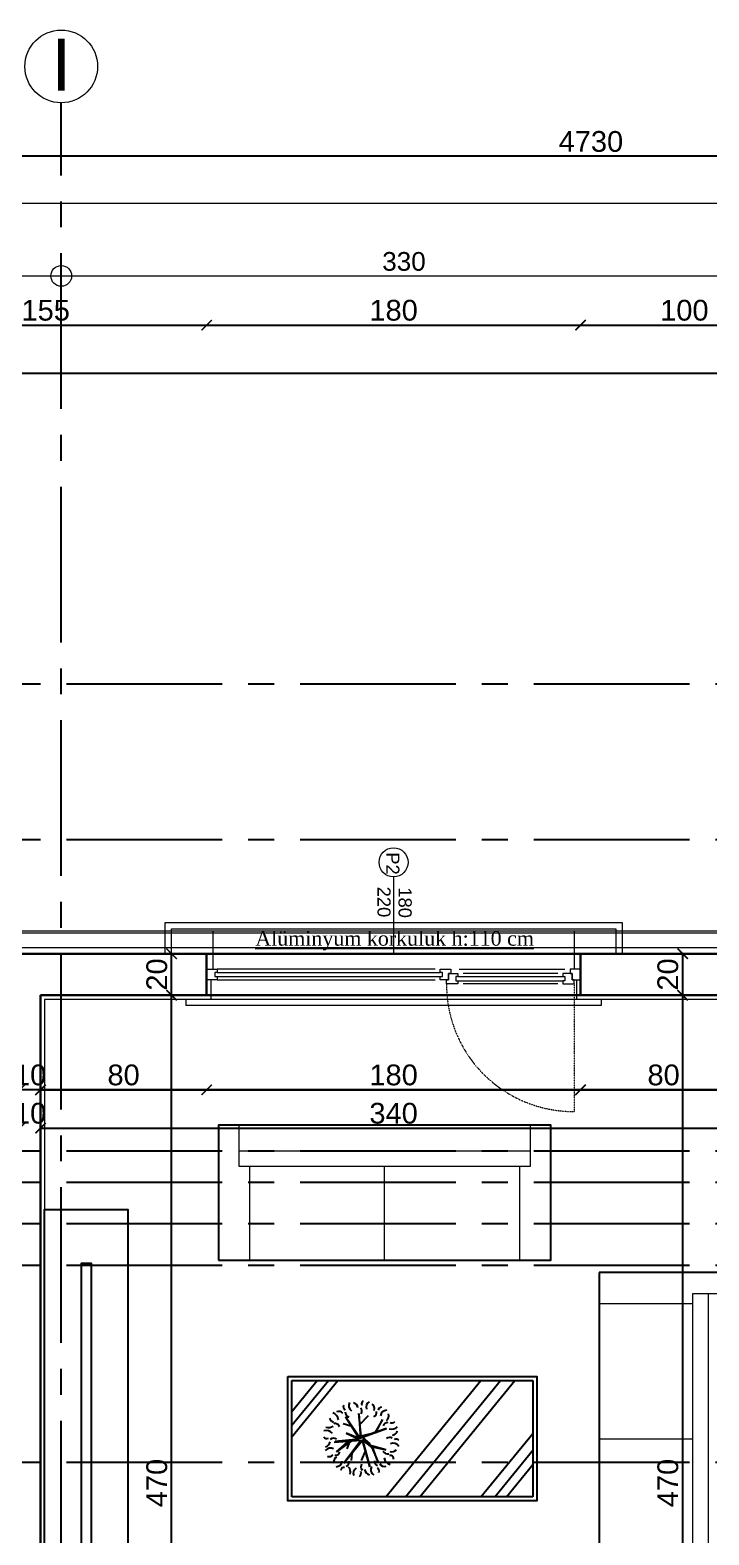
# Model space of a CAD drawing. Header units: millimetres. Extents: x 2778 to 13672, y 1832 to 5175.
# Drawn here: x 10751 to 11078, y 4410 to 5135 of the extents above; entities that cross this region are included whole.
import ezdxf

# ---------------------------------------------------------------- set-up
doc = ezdxf.new("R2010")
doc.units = ezdxf.units.MM
for name, pattern in [('CENTER2', [112.5, 75, -12.5, 12.5, -12.5]), ('DASHDOT2', [12.7, 6.35, -3.175, 0, -3.175]), ('DOTX2', [0.5, 0, -0.5])]:
    doc.linetypes.add(name, pattern=pattern)
for name, color, linetype in [('7-DCR-FRN', 8, 'Continuous'), ('İÇÖLÇÜ', 7, 'Continuous'), ('Standart', 7, 'Continuous'), ('Ölçülendirme', 7, 'Continuous')]:
    doc.layers.add(name, color=color, linetype=linetype)
for name, color, linetype, lineweight in [('aks', 251, 'DASHDOT2', 35), ('duvar', 232, 'Continuous', 30), ('görünüş', 201, 'Continuous', 18), ('ince', 37, 'Continuous', 0), ('iz', 1, 'DOTX2', 20), ('pencere', 4, 'Continuous', 18), ('sıva dış', 30, 'Continuous', 9), ('sıva iç', 21, 'Continuous', 0), ('yalıtım', 107, 'Continuous', 0), ('yazı', 11, 'Continuous', 20), ('ÖLÇÜ İÇ', 7, 'Continuous', 9)]:
    doc.layers.add(name, color=color, linetype=linetype, lineweight=lineweight)
doc.styles.add('arial_1_18', font='arial.ttf', dxfattribs={"height": 0.2})
doc.styles.get("Standard").update_dxf_attribs({"font": 'arial.ttf'})
doc.styles.add('Times roman', font='times.ttf')
doc.dimstyles.new('zulay iç ölçü', dxfattribs={"dimtxt": 10, "dimasz": 5, "dimexe": 0.18, "dimexo": 0, "dimgap": 2, "dimtad": 3, "dimdec": 0, "dimzin": 0, "dimdsep": 46, "dimtxsty": 'Standard', "dimblk": 'ARCHTICK', "dimcen": 0.09, "dimse1": 1, "dimse2": 1, "dimadec": 0, "dimazin": 0, "dimtfac": 1, "dimtdec": 0, "dimtix": 1, "dimtofl": 0, "dimtmove": 0, "dimatfit": 3, "dimldrblk": 'ARCHTICK', "dimfxl": 1, "dimtolj": 1, "dimtzin": 0, "dimarcsym": 0})

# ---------------------------------------------------------------- blocks, each defined once
blk = doc.blocks.new('IDE242Entity1386')
at = {"layer": 'Ölçülendirme', "color": 1, "linetype": 'Continuous', "lineweight": 5}
for points in [[(-8, 2693), (3268, 2693)], [(-8, 2658), (3268, 2658)]]:
    blk.add_lwpolyline(points, dxfattribs=at)
blk.add_circle((2110, 2658), 5, dxfattribs=at)
at = {"layer": 'Ölçülendirme', "color": 1, "linetype": 'Continuous', "lineweight": 5, "style": 'arial_1_18'}
blk.add_text('330', height=9, dxfattribs=at).set_placement((2264.51, 2660.5))
blk = doc.blocks.new('_ArchTick')
at = {"color": 0, "linetype": 'ByBlock', "const_width": 0.15}
blk.add_lwpolyline([(-0.5, -0.5), (0.5, 0.5)], dxfattribs=at)
blk = doc.blocks.new('*D2696')
at = {"layer": 'Defpoints', "color": 0, "transparency": 16777216}
for p in [(8656.17, 5074.42), (8656.17, 5074.42), (13386.17, 5074.42)]:
    blk.add_point(p, dxfattribs=at)
at = {"layer": 'ÖLÇÜ İÇ', "color": 0, "lineweight": -2, "transparency": 16777216}
blk.add_line((13386.17, 5074.42), (8656.17, 5074.42), dxfattribs=at)
at = {"layer": 'ÖLÇÜ İÇ', "color": 0, "lineweight": -2, "transparency": 16777216, "xscale": 5, "yscale": 5, "zscale": 5, "rotation": 180}
blk.add_blockref('_ArchTick', (8656.17, 5074.42), dxfattribs=at)
at = {"layer": 'ÖLÇÜ İÇ', "color": 0, "lineweight": -2, "transparency": 16777216, "xscale": 5, "yscale": 5, "zscale": 5}
blk.add_blockref('_ArchTick', (13386.17, 5074.42), dxfattribs=at)
at = {"layer": 'ÖLÇÜ İÇ', "color": 0, "transparency": 16777216, "insert": (11021.17, 5081.52), "char_height": 10, "attachment_point": 5}
blk.add_mtext('\\A1;4730', dxfattribs=at)
blk = doc.blocks.new('WWE')
at = {"layer": 'duvar'}
for p, q in [((1010460.07, -375776.08), (1010460.07, -375756.08)), ((1010640.07, -375776.08), (1010640.07, -375756.08))]:
    blk.add_line(p, q, dxfattribs=at)
at = {"layer": 'görünüş'}
for p, q in [((1010450.07, -375754.08), (1010450.07, -375751.08)), ((1010450.07, -375751.08), (1010650.07, -375751.08)), ((1010650.07, -375754.08), (1010650.07, -375751.08))]:
    blk.add_line(p, q, dxfattribs=at)
at = {"layer": 'ince'}
for p, q in [((1010519.07, -375763.08), (1010468.57, -375763.08)), ((1010519.07, -375765.08), (1010468.57, -375765.08)), ((1010471.07, -375761.58), (1010516.57, -375761.58)), ((1010471.07, -375766.58), (1010516.57, -375766.58)), ((1010635.07, -375765.08), (1010527.57, -375765.08)), ((1010635.07, -375767.08), (1010527.57, -375767.08)), ((1010635.07, -375763.58), (1010530.07, -375763.58)), ((1010518.57, -375768.58), (1010467.57, -375768.58)), ((1010530.07, -375768.58), (1010635.07, -375768.58))]:
    blk.add_line(p, q, dxfattribs=at)
at = {"layer": 'iz', "ltscale": 0.1}
for p, q in [((1010463.09, -375761.55), (1010463.09, -375700.05)), ((1010640.07, -375756.08), (1010460.07, -375756.08)), ((1010460.07, -375776.08), (1010640.07, -375776.08))]:
    blk.add_line(p, q, dxfattribs=at)
blk.add_arc((1010463.44, -375761.18), 61.13, 359.63152, 90.32293, dxfattribs=at)
at = {"layer": 'pencere'}
for p, q in [((1010464.07, -375763.58), (1010460.07, -375763.58)), ((1010468.57, -375761.58), (1010463.07, -375761.58)), ((1010463.07, -375761.58), (1010463.07, -375763.58)), ((1010463.07, -375763.58), (1010464.07, -375763.58)), ((1010464.07, -375766.58), (1010464.07, -375763.58)), ((1010464.07, -375763.58), (1010464.07, -375766.58)), ((1010465.07, -375766.58), (1010464.07, -375766.58)), ((1010464.07, -375766.58), (1010468.57, -375766.58)), ((1010465.07, -375768.58), (1010465.07, -375766.58)), ((1010467.57, -375765.08), (1010467.57, -375763.08)), ((1010467.57, -375763.08), (1010468.57, -375763.08)), ((1010468.57, -375765.08), (1010467.57, -375765.08)), ((1010468.57, -375763.08), (1010468.57, -375761.58)), ((1010468.57, -375766.58), (1010468.57, -375765.08)), ((1010519.07, -375763.08), (1010519.07, -375761.58)), ((1010519.07, -375761.58), (1010524.57, -375761.58)), ((1010520.07, -375763.08), (1010519.07, -375763.08)), ((1010519.07, -375766.58), (1010519.07, -375765.08)), ((1010519.07, -375765.08), (1010520.07, -375765.08)), ((1010523.57, -375766.58), (1010519.07, -375766.58)), ((1010520.07, -375765.08), (1010520.07, -375763.08)), ((1010522.57, -375768.58), (1010522.57, -375766.58)), ((1010522.57, -375766.58), (1010523.57, -375766.58)), ((1010523.57, -375766.58), (1010523.57, -375763.58)), ((1010523.57, -375763.58), (1010527.57, -375763.58)), ((1010524.57, -375763.58), (1010523.57, -375763.58)), ((1010523.57, -375763.58), (1010523.57, -375766.58)), ((1010524.57, -375761.58), (1010524.57, -375763.58)), ((1010527.57, -375765.08), (1010526.57, -375765.08)), ((1010526.57, -375765.08), (1010526.57, -375767.08)), ((1010526.57, -375767.08), (1010527.57, -375767.08)), ((1010527.57, -375763.58), (1010527.57, -375765.08)), ((1010527.57, -375767.08), (1010527.57, -375768.58)), ((1010635.07, -375765.08), (1010635.07, -375763.58)), ((1010635.07, -375763.58), (1010635.07, -375763.58)), ((1010635.07, -375763.58), (1010640.07, -375763.58)), ((1010636.07, -375765.08), (1010635.07, -375765.08)), ((1010635.07, -375768.58), (1010635.07, -375767.08)), ((1010635.07, -375767.08), (1010636.07, -375767.08)), ((1010636.07, -375767.08), (1010636.07, -375765.08)), ((1010460.07, -375768.58), (1010465.07, -375768.58)), ((1010527.57, -375768.58), (1010522.57, -375768.58)), ((1010640.07, -375768.58), (1010635.07, -375768.58)), ((1010635.07, -375768.58), (1010635.07, -375768.58))]:
    blk.add_line(p, q, dxfattribs=at)
at = {"layer": 'sıva dış'}
for p, q in [((1010463.07, -375787.08), (1010463.07, -375768.58)), ((1010637.07, -375787.08), (1010637.07, -375768.58))]:
    blk.add_line(p, q, dxfattribs=at)
at = {"layer": 'sıva iç'}
for p, q in [((1010462.07, -375763.58), (1010462.07, -375754.08)), ((1010638.07, -375763.58), (1010638.07, -375754.08))]:
    blk.add_line(p, q, dxfattribs=at)
at = {"layer": 'sıva iç', "color": 1}
for p, q in [((1010440.07, -375791.08), (1010440.07, -375776.08)), ((1010443.07, -375788.08), (1010443.07, -375776.08)), ((1010450.07, -375776.08), (1010450.07, -375776.08)), ((1010657.07, -375776.08), (1010657.07, -375788.08)), ((1010660.07, -375776.08), (1010660.07, -375791.08)), ((1010462.68, -375788.08), (1010443.07, -375788.08)), ((1010657.07, -375788.08), (1010462.68, -375788.08)), ((1010462.68, -375791.08), (1010440.07, -375791.08)), ((1010660.07, -375791.08), (1010462.68, -375791.08))]:
    blk.add_line(p, q, dxfattribs=at)
at = {"layer": 'yazı'}
blk.add_line((1010550.07, -375813.13), (1010550.07, -375776.08), dxfattribs=at)
blk.add_circle((1010550.07, -375820.13), 7, dxfattribs=at)
at = {"layer": 'yazı', "style": 'Times roman'}
blk.add_text('%%UAlüminyum korkuluk h:110 cm', height=6.9967, rotation=180, dxfattribs=at).set_placement((1010616.65, -375779.95))
at = {"layer": 'yazı'}
for s, p in [('180', (1010547.68, -375808.07)), ('220', (1010557.83, -375808.39)), ('P2', (1010553.61, -375824.95))]:
    blk.add_text(s, height=6.328, rotation=90, dxfattribs=at).set_placement(p)
blk = doc.blocks.new('*U35')
at = {"layer": '7-DCR-FRN'}
for p, q in [((-13.15, 58), (-28, 45.86)), ((-0.88, 58), (-28, 35.83)), ((-6.49, 58), (-28, 40.42)), ((28, 58), (-28, 58)), ((-28, 58), (-28, -58)), ((28, -58), (28, 58)), ((0.26, 25.6), (1.41, 37.17)), ((6.31, 36.53), (0.64, 29.93)), ((1.67, 37.69), (0.65, 24.69)), ((1.41, 37.17), (1.16, 29.54)), ((1.16, 29.54), (6.31, 36.53)), ((0, 24.95), (-10.54, 32.22)), ((-10.54, 32.22), (-0.13, 25.6)), ((-5.99, 29.58), (-7.12, 33.35)), ((-0.13, 25.6), (-2.57, 31.88)), ((-2.57, 31.88), (0.26, 25.6)), ((0.64, 29.93), (4.84, 31.63)), ((0.65, 24.69), (11.81, 33.07)), ((11.81, 33.07), (0.78, 24.08)), ((6.96, 29.2), (10.52, 29.43)), ((-1.17, 24.69), (-12.05, 25.72)), ((-12.05, 25.72), (0, 24.95)), ((-6.77, 25.25), (-11.09, 21.12)), ((-4.89, 12.51), (-0.78, 24.56)), ((-0.65, 23.95), (-4.89, 12.51)), ((-0.78, 24.56), (-3.46, 17.28)), ((-2.81, 18.14), (-1.17, 24.69)), ((2.56, 20.36), (-0.65, 23.95)), ((3.38, 19.62), (0.39, 23.95)), ((0.39, 23.95), (2.56, 20.36)), ((13.61, 20.5), (0.65, 24.08)), ((0.65, 24.08), (4.25, 19.5)), ((0.78, 24.08), (13.61, 20.5)), ((5.63, 22.62), (10.52, 24.7)), ((-9.22, 14.41), (-2.81, 18.14)), ((-3.46, 17.28), (-9.22, 14.41)), ((5.38, 12.78), (3.38, 19.62)), ((11.05, 16.64), (3.99, 19.24)), ((3.99, 19.24), (5.38, 12.78)), ((4.25, 19.5), (11.05, 16.64)), ((28, 12.76), (-28, -33.02)), ((28, 3.34), (-28, -42.44)), ((28, -3.59), (-28, -49.37)), ((28, -33.01), (-2.56, -58)), ((28, -39.69), (5.6, -58)), ((28, -45.34), (12.52, -58)), ((-28, -58), (28, -58))]:
    blk.add_line(p, q, dxfattribs=at)
blk.add_lwpolyline([(-30, 60), (-30, -60), (30, -60), (30, 60)], close=True, dxfattribs=at)
blk.add_lwpolyline([(-30, 60), (-30, -60), (30, -60), (30, 60)], close=True, dxfattribs=at)
at = {"layer": '7-DCR-FRN', "extrusion": (0, 0, -1)}
for centre, major_axis, start_param, end_param in [((-10.78, 35.44), (-1.67, 1.67), 4.494462, 5.97098), ((-8.38, 39.81), (3.08, 3.08), 2.534785, 3.58455), ((-10.42, 37.44), (1.76, 1.76), -0.540488, 0.582887), ((-5.15, 37.17), (1.5, 1.5), 2.597457, 4.255739), ((-9.63, 40.39), (2.99, 2.99), 0.495607, 1.356514), ((0.32, 41.56), (2.97, 2.97), 3.119665, 4.17552), ((-1.97, 41.19), (1.37, 1.37), -0.168576, 1.180577), ((2.26, 37.93), (-1.73, 1.73), 4.894894, 6.209265), ((0.94, 42.5), (2.13, 2.13), 0.99899, 2.174975), ((7.63, 39.52), (-2.18, 2.18), 4.963816, 6.399957), ((5.86, 36.89), (1.46, 1.46), 0.588849, 2.139269), ((6.98, 39.87), (-1.18, 1.18), 1.775821, 3.472355), ((10.9, 35.62), (-1.52, 1.52), 5.94085, 7.533141), ((10.51, 36.89), (-2.14, 2.14), 2.412933, 3.806953), ((-16, 27.21), (-2.4, 2.4), 0.343258, 1.666965), ((-15.38, 31.6), (-1.17, 1.17), 0.260288, 1.930326), ((-12.71, 29.84), (-1.73, 1.73), 0.71489, 2.029848), ((11.13, 32.71), (-1.65, 1.65), 2.748968, 4.071251), ((15.94, 32.92), (2.21, 2.21), 2.001057, 3.151731), ((15.17, 33.03), (0.963, 0.963), 3.637708, 5.574611), ((-16.74, 22.85), (1.17, 1.17), 4.417954, 5.883919), ((-15.15, 19.26), (2.13, 2.13), 4.435356, 5.7884), ((-14.78, 28.65), (1.72, 1.72), 2.359421, 3.812742), ((-13.29, 26.69), (1.7, 1.7), 1.811769, 3.074319), ((13.49, 22.17), (-1.83, 1.83), 0.269504, 1.469985), ((16.74, 25.48), (2.09, 2.09), 4.465952, 5.85576), ((14.15, 19.74), (2.41, 2.41), -0.596761, 0.530229), ((16.53, 27.04), (1.65, 1.65), 1.556652, 2.67951), ((-14.51, 21.04), (1.97, 1.97), 2.029873, 3.258277), ((-13.63, 14.85), (1.1, 1.1), 3.912813, 5.455212), ((-10.22, 11.93), (-2.53, 2.53), 5.610896, 6.838603), ((-12.55, 19.63), (-1.68, 1.68), 2.857787, 4.168751), ((10.84, 15.96), (1.63, 1.63), -0.835936, 0.386912), ((11.02, 13.49), (-1.7, 1.7), 1.193932, 2.764391), ((15.1, 17.31), (-1.9, 1.9), 0.1729, 1.85548), ((15.62, 18.16), (-1.52, 1.52), 3.608489, 4.799895), ((-11.12, 14.28), (-2.11, 2.11), 3.030383, 4.209272), ((-9.53, 9.98), (1.4, 1.4), 0.378865, 1.679355), ((-5.56, 12), (-1.53, 1.53), 5.385771, 6.799513), ((-9.2, 9.93), (-3.22, 3.22), 2.096822, 3.023848), ((-4.24, 9.84), (-1.84, 1.84), 2.447851, 3.758583), ((1.67, 10.9), (1.64, 1.64), 3.381045, 4.65182), ((2.08, 7.93), (1.36, 1.36), 3.048732, 4.380826), ((5.54, 9.37), (2.37, 2.37), 2.915554, 4.30502), ((3.55, 9.86), (-1.98, 1.98), 1.99053, 3.233966), ((4.4, 11.7), (2.09, 2.09), -0.212594, 0.90159), ((9.55, 10.6), (-1.07, 1.07), 3.690915, 5.731825), ((9.15, 10.24), (-2.32, 2.32), 0.812708, 2.215848)]:
    blk.add_ellipse(centre, major_axis=major_axis, ratio=1, start_param=start_param, end_param=end_param, dxfattribs=at)
blk = doc.blocks.new('*U27')
at = {"layer": '7-DCR-FRN'}
blk.add_lwpolyline([(0, 10), (160, 10), (160, 75), (0, 75)], close=True, dxfattribs=at)
at = {"layer": '7-DCR-FRN', "lineweight": 9, "flags": 128}
blk.add_lwpolyline([(0, 10), (160, 10), (160, 75), (0, 75)], close=True, dxfattribs=at)
blk.add_lwpolyline([(0, 10), (160, 10), (160, 75), (0, 75)], close=True, dxfattribs=at)
for points in [[(10, 55), (10, 75)], [(150, 75), (150, 75), (150, 55), (150, 55)], [(150, 62.5), (10, 62.5)], [(150, 55), (10, 55)], [(15, 55), (15, 10)], [(80, 10), (80, 55)], [(145, 55), (145, 10)]]:
    blk.add_lwpolyline(points, dxfattribs=at)
blk = doc.blocks.new('*U29')
at = {"layer": '7-DCR-FRN'}
blk.add_lwpolyline([(0, 0), (210, 0), (210, 40), (0, 40)], close=True, dxfattribs=at)
blk.add_lwpolyline([(32, 22.5), (184, 22.5), (184, 17.5), (32, 17.5), (32, 22.5)], dxfattribs=at)
blk = doc.blocks.new('*D3486')
at = {"layer": 'Defpoints', "color": 0, "transparency": 16777216}
for p in [(10211.17, 4670.23), (10211.17, 4624.67), (11116.17, 4617.46)]:
    blk.add_point(p, dxfattribs=at)
at = {"layer": 'ÖLÇÜ İÇ', "color": 0, "lineweight": -2, "transparency": 16777216}
blk.add_line((11116.17, 4624.67), (10211.17, 4624.67), dxfattribs=at)
at = {"layer": 'ÖLÇÜ İÇ', "color": 0, "lineweight": -2, "transparency": 16777216, "xscale": 5, "yscale": 5, "zscale": 5, "rotation": 180}
blk.add_blockref('_ArchTick', (10211.17, 4624.67), dxfattribs=at)
at = {"layer": 'ÖLÇÜ İÇ', "color": 0, "lineweight": -2, "transparency": 16777216, "xscale": 5, "yscale": 5, "zscale": 5}
blk.add_blockref('_ArchTick', (11116.17, 4624.67), dxfattribs=at)
at = {"layer": 'ÖLÇÜ İÇ', "color": 0, "transparency": 16777216, "insert": (10663.67, 4631.78), "char_height": 10, "attachment_point": 5}
blk.add_mtext('\\A1;905', dxfattribs=at)
blk = doc.blocks.new('*D3493')
at = {"layer": 'Defpoints', "color": 0, "transparency": 16777216}
for p in [(10746.17, 4670.23), (10756.17, 4670.23), (10756.17, 4624.67)]:
    blk.add_point(p, dxfattribs=at)
at = {"layer": 'ÖLÇÜ İÇ', "color": 0, "lineweight": -2, "transparency": 16777216}
for p, q in [((10746.17, 4624.67), (10741.17, 4624.67)), ((10756.17, 4624.67), (10761.17, 4624.67))]:
    blk.add_line(p, q, dxfattribs=at)
at = {"layer": 'ÖLÇÜ İÇ', "color": 0, "lineweight": -2, "transparency": 16777216, "xscale": 5, "yscale": 5, "zscale": 5}
blk.add_blockref('_ArchTick', (10746.17, 4624.67), dxfattribs=at)
at = {"layer": 'ÖLÇÜ İÇ', "color": 0, "lineweight": -2, "transparency": 16777216, "xscale": 5, "yscale": 5, "zscale": 5, "rotation": 180}
blk.add_blockref('_ArchTick', (10756.17, 4624.67), dxfattribs=at)
at = {"layer": 'ÖLÇÜ İÇ', "color": 0, "transparency": 16777216, "insert": (10751.17, 4631.78), "char_height": 10, "attachment_point": 5}
blk.add_mtext('\\A1;10', dxfattribs=at)
blk = doc.blocks.new('*D3494')
at = {"layer": 'Defpoints', "color": 0, "transparency": 16777216}
for p in [(10756.17, 4670.23), (10836.17, 4670.23), (10836.17, 4624.67)]:
    blk.add_point(p, dxfattribs=at)
at = {"layer": 'ÖLÇÜ İÇ', "color": 0, "lineweight": -2, "transparency": 16777216}
blk.add_line((10756.17, 4624.67), (10836.17, 4624.67), dxfattribs=at)
at = {"layer": 'ÖLÇÜ İÇ', "color": 0, "lineweight": -2, "transparency": 16777216, "xscale": 5, "yscale": 5, "zscale": 5, "rotation": 180}
blk.add_blockref('_ArchTick', (10756.17, 4624.67), dxfattribs=at)
at = {"layer": 'ÖLÇÜ İÇ', "color": 0, "lineweight": -2, "transparency": 16777216, "xscale": 5, "yscale": 5, "zscale": 5}
blk.add_blockref('_ArchTick', (10836.17, 4624.67), dxfattribs=at)
at = {"layer": 'ÖLÇÜ İÇ', "color": 0, "transparency": 16777216, "insert": (10796.17, 4631.78), "char_height": 10, "attachment_point": 5}
blk.add_mtext('\\A1;80', dxfattribs=at)
blk = doc.blocks.new('*D3495')
at = {"layer": 'Defpoints', "color": 0, "transparency": 16777216}
for p in [(10836.17, 4670.23), (11016.17, 4670.23), (11016.17, 4624.67)]:
    blk.add_point(p, dxfattribs=at)
at = {"layer": 'ÖLÇÜ İÇ', "color": 0, "lineweight": -2, "transparency": 16777216}
blk.add_line((10836.17, 4624.67), (11016.17, 4624.67), dxfattribs=at)
at = {"layer": 'ÖLÇÜ İÇ', "color": 0, "lineweight": -2, "transparency": 16777216, "xscale": 5, "yscale": 5, "zscale": 5, "rotation": 180}
blk.add_blockref('_ArchTick', (10836.17, 4624.67), dxfattribs=at)
at = {"layer": 'ÖLÇÜ İÇ', "color": 0, "lineweight": -2, "transparency": 16777216, "xscale": 5, "yscale": 5, "zscale": 5}
blk.add_blockref('_ArchTick', (11016.17, 4624.67), dxfattribs=at)
at = {"layer": 'ÖLÇÜ İÇ', "color": 0, "transparency": 16777216, "insert": (10926.17, 4631.78), "char_height": 10, "attachment_point": 5}
blk.add_mtext('\\A1;180', dxfattribs=at)
blk = doc.blocks.new('*D3496')
at = {"layer": 'Defpoints', "color": 0, "transparency": 16777216}
for p in [(11016.17, 4670.23), (11096.17, 4624.67), (11096.17, 4624.67)]:
    blk.add_point(p, dxfattribs=at)
at = {"layer": 'ÖLÇÜ İÇ', "color": 0, "lineweight": -2, "transparency": 16777216}
blk.add_line((11016.17, 4624.67), (11096.17, 4624.67), dxfattribs=at)
at = {"layer": 'ÖLÇÜ İÇ', "color": 0, "lineweight": -2, "transparency": 16777216, "xscale": 5, "yscale": 5, "zscale": 5, "rotation": 180}
blk.add_blockref('_ArchTick', (11016.17, 4624.67), dxfattribs=at)
at = {"layer": 'ÖLÇÜ İÇ', "color": 0, "lineweight": -2, "transparency": 16777216, "xscale": 5, "yscale": 5, "zscale": 5}
blk.add_blockref('_ArchTick', (11096.17, 4624.67), dxfattribs=at)
at = {"layer": 'ÖLÇÜ İÇ', "color": 0, "transparency": 16777216, "insert": (11056.17, 4631.78), "char_height": 10, "attachment_point": 5}
blk.add_mtext('\\A1;80', dxfattribs=at)
blk = doc.blocks.new('*D3511')
at = {"layer": 'Defpoints', "color": 0, "transparency": 16777216}
for p in [(10746.17, 4606.22), (10756.17, 4606.22), (10756.17, 4606.22)]:
    blk.add_point(p, dxfattribs=at)
at = {"layer": 'ÖLÇÜ İÇ', "color": 0, "lineweight": -2, "transparency": 16777216}
for p, q in [((10746.17, 4606.22), (10741.17, 4606.22)), ((10756.17, 4606.22), (10761.17, 4606.22))]:
    blk.add_line(p, q, dxfattribs=at)
at = {"layer": 'ÖLÇÜ İÇ', "color": 0, "lineweight": -2, "transparency": 16777216, "xscale": 5, "yscale": 5, "zscale": 5}
blk.add_blockref('_ArchTick', (10746.17, 4606.22), dxfattribs=at)
at = {"layer": 'ÖLÇÜ İÇ', "color": 0, "lineweight": -2, "transparency": 16777216, "xscale": 5, "yscale": 5, "zscale": 5, "rotation": 180}
blk.add_blockref('_ArchTick', (10756.17, 4606.22), dxfattribs=at)
at = {"layer": 'ÖLÇÜ İÇ', "color": 0, "transparency": 16777216, "insert": (10751.17, 4613.33), "char_height": 10, "attachment_point": 5}
blk.add_mtext('\\A1;10', dxfattribs=at)
blk = doc.blocks.new('*D3512')
at = {"layer": 'Defpoints', "color": 0, "transparency": 16777216}
for p in [(10756.17, 4606.22), (11096.17, 4606.22), (11096.17, 4606.22)]:
    blk.add_point(p, dxfattribs=at)
at = {"layer": 'ÖLÇÜ İÇ', "color": 0, "lineweight": -2, "transparency": 16777216}
blk.add_line((10756.17, 4606.22), (11096.17, 4606.22), dxfattribs=at)
at = {"layer": 'ÖLÇÜ İÇ', "color": 0, "lineweight": -2, "transparency": 16777216, "xscale": 5, "yscale": 5, "zscale": 5, "rotation": 180}
blk.add_blockref('_ArchTick', (10756.17, 4606.22), dxfattribs=at)
at = {"layer": 'ÖLÇÜ İÇ', "color": 0, "lineweight": -2, "transparency": 16777216, "xscale": 5, "yscale": 5, "zscale": 5}
blk.add_blockref('_ArchTick', (11096.17, 4606.22), dxfattribs=at)
at = {"layer": 'ÖLÇÜ İÇ', "color": 0, "transparency": 16777216, "insert": (10926.17, 4613.33), "char_height": 10, "attachment_point": 5}
blk.add_mtext('\\A1;340', dxfattribs=at)
blk = doc.blocks.new('*D3592')
at = {"layer": 'Defpoints', "color": 0, "transparency": 16777216}
for p in [(10819.29, 4670.23), (10819.29, 4670.23), (10819.29, 4200.23)]:
    blk.add_point(p, dxfattribs=at)
at = {"layer": 'ÖLÇÜ İÇ', "color": 0, "lineweight": -2, "transparency": 16777216}
blk.add_line((10819.29, 4200.23), (10819.29, 4670.23), dxfattribs=at)
at = {"layer": 'ÖLÇÜ İÇ', "color": 0, "lineweight": -2, "transparency": 16777216, "xscale": 5, "yscale": 5, "zscale": 5}
for p, rotation in [((10819.29, 4670.23), 90), ((10819.29, 4200.23), 270)]:
    blk.add_blockref('_ArchTick', p, dxfattribs=dict(at, rotation=rotation))
at = {"layer": 'ÖLÇÜ İÇ', "color": 0, "transparency": 16777216, "insert": (10812.19, 4435.23), "char_height": 10, "attachment_point": 5, "rotation": 90}
blk.add_mtext('\\A1;470', dxfattribs=at)
blk = doc.blocks.new('*D3593')
at = {"layer": 'Defpoints', "color": 0, "transparency": 16777216}
for p in [(10819.29, 4690.23), (10819.29, 4690.23), (10819.29, 4670.23)]:
    blk.add_point(p, dxfattribs=at)
at = {"layer": 'ÖLÇÜ İÇ', "color": 0, "lineweight": -2, "transparency": 16777216}
blk.add_line((10819.29, 4670.23), (10819.29, 4690.23), dxfattribs=at)
at = {"layer": 'ÖLÇÜ İÇ', "color": 0, "lineweight": -2, "transparency": 16777216, "xscale": 5, "yscale": 5, "zscale": 5}
for p, rotation in [((10819.29, 4690.23), 90), ((10819.29, 4670.23), 270)]:
    blk.add_blockref('_ArchTick', p, dxfattribs=dict(at, rotation=rotation))
at = {"layer": 'ÖLÇÜ İÇ', "color": 0, "transparency": 16777216, "insert": (10812.19, 4680.23), "char_height": 10, "attachment_point": 5, "rotation": 90}
blk.add_mtext('\\A1;20', dxfattribs=at)
blk = doc.blocks.new('*D3597')
at = {"layer": 'Defpoints', "color": 0, "transparency": 16777216}
for p in [(11065.36, 4670.23), (11065.36, 4670.23), (11065.36, 4200.23)]:
    blk.add_point(p, dxfattribs=at)
at = {"layer": 'ÖLÇÜ İÇ', "color": 0, "lineweight": -2, "transparency": 16777216}
blk.add_line((11065.36, 4200.23), (11065.36, 4670.23), dxfattribs=at)
at = {"layer": 'ÖLÇÜ İÇ', "color": 0, "lineweight": -2, "transparency": 16777216, "xscale": 5, "yscale": 5, "zscale": 5}
for p, rotation in [((11065.36, 4670.23), 90), ((11065.36, 4200.23), 270)]:
    blk.add_blockref('_ArchTick', p, dxfattribs=dict(at, rotation=rotation))
at = {"layer": 'ÖLÇÜ İÇ', "color": 0, "transparency": 16777216, "insert": (11058.25, 4435.23), "char_height": 10, "attachment_point": 5, "rotation": 90}
blk.add_mtext('\\A1;470', dxfattribs=at)
blk = doc.blocks.new('*D3598')
at = {"layer": 'Defpoints', "color": 0, "transparency": 16777216}
for p in [(11065.36, 4690.23), (11065.36, 4690.23), (11065.36, 4670.23)]:
    blk.add_point(p, dxfattribs=at)
at = {"layer": 'ÖLÇÜ İÇ', "color": 0, "lineweight": -2, "transparency": 16777216}
blk.add_line((11065.36, 4670.23), (11065.36, 4690.23), dxfattribs=at)
at = {"layer": 'ÖLÇÜ İÇ', "color": 0, "lineweight": -2, "transparency": 16777216, "xscale": 5, "yscale": 5, "zscale": 5}
for p, rotation in [((11065.36, 4690.23), 90), ((11065.36, 4670.23), 270)]:
    blk.add_blockref('_ArchTick', p, dxfattribs=dict(at, rotation=rotation))
at = {"layer": 'ÖLÇÜ İÇ', "color": 0, "transparency": 16777216, "insert": (11058.25, 4680.23), "char_height": 10, "attachment_point": 5, "rotation": 90}
blk.add_mtext('\\A1;20', dxfattribs=at)

msp = doc.modelspace()

# ---------------------------------------------------------------- linework, layer by layer
at = {"layer": 'aks', "color": 251, "linetype": 'CENTER2', "lineweight": -3}
for points in [[(10766.17, 2140.23), (10766.17, 5100.23)], [(8406.17, 4820.23), (13636.17, 4820.23)], [(8406.17, 4745.23), (13636.17, 4745.23)], [(8406.17, 4690.23), (13636.17, 4690.23)], [(8406.17, 4595.23), (13636.17, 4595.23)], [(8406.17, 4580.23), (13636.17, 4580.23)], [(8406.17, 4560.23), (13636.17, 4560.23)], [(8406.17, 4540.23), (13636.17, 4540.23)], [(8406.17, 4445.23), (13636.17, 4445.23)]]:
    msp.add_lwpolyline(points, dxfattribs=at)
at = {"layer": 'aks', "color": 30, "linetype": 'Continuous', "lineweight": 5}
msp.add_circle((10766.17, 5117.73), 17.5, dxfattribs=at)
at = {"layer": 'duvar', "lineweight": 30}
msp.add_line((10756.17, 4200.23), (10756.17, 4670.23), dxfattribs=at)
for points in [[(11116.17, 4560.23), (11116.17, 4690.23), (10116.17, 4690.23)], [(11096.17, 4560.23), (11096.17, 4670.23), (10756.17, 4670.23)]]:
    msp.add_lwpolyline(points, dxfattribs=at)
at = {"layer": 'İÇÖLÇÜ'}
for p, q in [((10681.17, 4993.09), (10836.17, 4993.09)), ((10836.17, 4993.09), (11016.17, 4993.09)), ((11016.17, 4993.09), (11116.17, 4993.09)), ((11116.17, 4969.82), (10116.17, 4969.82))]:
    msp.add_line(p, q, dxfattribs=at)
at = {"layer": 'sıva dış'}
msp.add_line((10119.17, 4693.23), (11119.17, 4693.23), dxfattribs=at)
at = {"layer": 'sıva iç'}
msp.add_lwpolyline([(10778.17, 4202.23), (11094.17, 4202.23), (11094.17, 4668.23), (10758.17, 4668.23), (10758.17, 4242.23), (10778.17, 4242.23)], close=True, dxfattribs=at)
at = {"layer": 'yalıtım'}
for p, q in [((10126.17, 4700.23), (11126.17, 4700.23)), ((10127.17, 4701.23), (11127.17, 4701.23))]:
    msp.add_line(p, q, dxfattribs=at)

# ---------------------------------------------------------------- block references
at = {"xscale": -1, "rotation": 90}
msp.add_blockref('*U35', (10935.21, 4456.6), dxfattribs=at)
at = {"layer": '7-DCR-FRN'}
msp.add_blockref('*U27', (10841.87, 4532.68), dxfattribs=at)
at = {"layer": '7-DCR-FRN', "xscale": -1, "rotation": 270}
msp.add_blockref('*U29', (10758.17, 4356.98), dxfattribs=at)
at = {"layer": '7-DCR-FRN', "rotation": 270}
msp.add_blockref('*U27', (11015.22, 4536.6), dxfattribs=at)
at = {"layer": 'İÇÖLÇÜ', "xscale": 5, "yscale": 5, "zscale": 5}
for p in [(10836.17, 4993.09), (11016.17, 4993.09)]:
    msp.add_blockref('_ArchTick', p, dxfattribs=at)
at = {"layer": 'İÇÖLÇÜ', "xscale": 5, "yscale": 5, "zscale": 5, "rotation": 180}
for p in [(10836.17, 4993.09), (11016.17, 4993.09)]:
    msp.add_blockref('_ArchTick', p, dxfattribs=at)
at = {"layer": 'Standart'}
msp.add_blockref('IDE242Entity1386', (8656.17, 2358.8), dxfattribs=at)
at = {"layer": 'sıva iç', "rotation": 180}
msp.add_blockref('WWE', (1021476.24, -371085.84), dxfattribs=at)

# ---------------------------------------------------------------- texts
at = {"layer": 'aks', "color": 1, "linetype": 'Continuous', "lineweight": 5, "style": 'arial_1_18'}
msp.add_text('I', height=25, dxfattribs=at).set_placement((10761.31, 5106.11))
at = {"layer": 'İÇÖLÇÜ', "char_height": 10, "attachment_point": 5}
for s, insert in [('\\A1;155', (10758.67, 5000.2)), ('\\A1;180', (10926.17, 5000.2)), ('\\A1;100', (11066.17, 5000.2))]:
    msp.add_mtext(s, dxfattribs=dict(at, insert=insert))

# ---------------------------------------------------------------- dimensions: what is measured, and where the dimension line sits
at = {"layer": 'ÖLÇÜ İÇ', "color": 1}
dim = msp.add_linear_dim(base=(8656.17, 5074.42), p1=(13386.17, 5074.42), p2=(8656.17, 5074.42), dimstyle='zulay iç ölçü', dxfattribs=at)
dim.commit()
dim.dimension.update_dxf_attribs({"geometry": '*D2696', "text_midpoint": (11021.17, 5081.52)})
at = {"layer": 'ÖLÇÜ İÇ'}
for base, p1, p2, picture, middle in [((10819.29, 4690.23), (10819.29, 4670.23), (10819.29, 4690.23), '*D3593', (10812.19, 4680.23)), ((11065.36, 4690.23), (11065.36, 4670.23), (11065.36, 4690.23), '*D3598', (11058.25, 4680.23)), ((10819.29, 4670.23), (10819.29, 4200.23), (10819.29, 4670.23), '*D3592', (10812.19, 4435.23)), ((11065.36, 4670.23), (11065.36, 4200.23), (11065.36, 4670.23), '*D3597', (11058.25, 4435.23))]:
    dim = msp.add_linear_dim(base=base, p1=p1, p2=p2, angle=90, dimstyle='zulay iç ölçü', override={"dimtmove": 1}, dxfattribs=at)
    dim.commit()
    dim.dimension.update_dxf_attribs({"geometry": picture, "text_midpoint": middle})
for base, p1, p2, picture, middle in [((10211.17, 4624.67), (11116.17, 4617.46), (10211.17, 4670.23), '*D3486', (10663.67, 4631.78)), ((10756.17, 4624.67), (10746.17, 4670.23), (10756.17, 4670.23), '*D3493', (10751.17, 4631.78)), ((10836.17, 4624.67), (10756.17, 4670.23), (10836.17, 4670.23), '*D3494', (10796.17, 4631.78)), ((11016.17, 4624.67), (10836.17, 4670.23), (11016.17, 4670.23), '*D3495', (10926.17, 4631.78)), ((11096.17, 4624.67), (11016.17, 4670.23), (11096.17, 4624.67), '*D3496', (11056.17, 4631.78)), ((10756.17, 4606.22), (10746.17, 4606.22), (10756.17, 4606.22), '*D3511', (10751.17, 4613.33)), ((11096.17, 4606.22), (10756.17, 4606.22), (11096.17, 4606.22), '*D3512', (10926.17, 4613.33))]:
    dim = msp.add_linear_dim(base=base, p1=p1, p2=p2, dimstyle='zulay iç ölçü', override={"dimtmove": 1}, dxfattribs=at)
    dim.commit()
    dim.dimension.update_dxf_attribs({"geometry": picture, "text_midpoint": middle})

doc.saveas('drawing.dxf')
